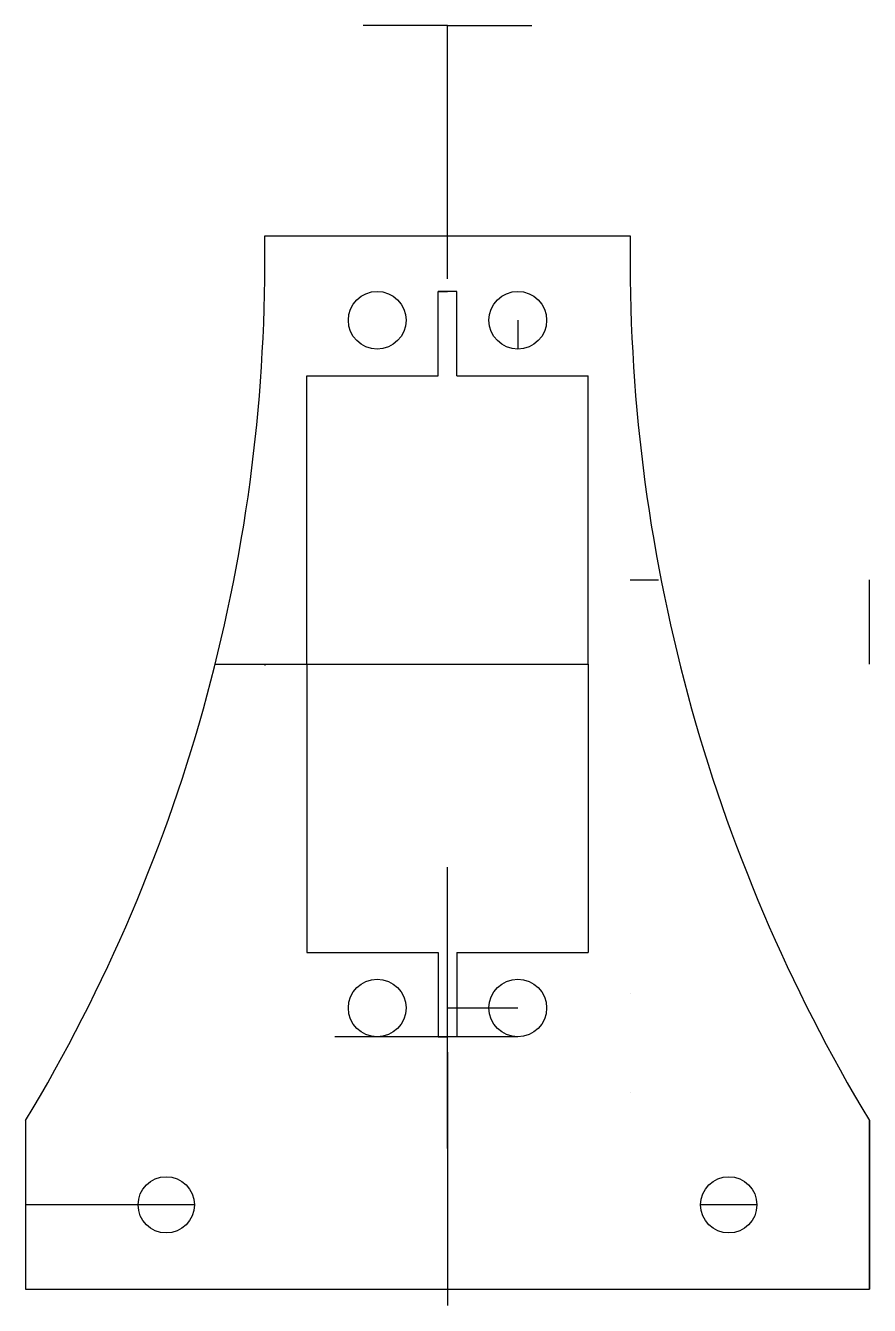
# Model space of a CAD drawing. Header units: millimetres. Extents: x -30 to 30, y -21.2 to 69.9.
import ezdxf

# ---------------------------------------------------------------- set-up
doc = ezdxf.new("R2010")
doc.units = ezdxf.units.MM
doc.layers.get('0').update_dxf_attribs({"linetype": 'CONTINUOUS'})

msp = doc.modelspace()

# ---------------------------------------------------------------- linework, layer by layer
for p, q in [((0, 69.85), (-6, 69.85)), ((0, 69.85), (6, 69.85)), ((0, 51.85), (0, 69.85)), ((-13, 54.9), (-8, 54.9)), ((-8, 54.9), (8, 54.9)), ((8, 54.9), (13, 54.9)), ((-4.999, 50.95), (-5.001, 50.95)), ((-0.66, 44.95), (-0.66, 50.95)), ((-0.66, 50.95), (0, 50.95)), ((0.66, 50.95), (-0.66, 50.95)), ((0.66, 50.95), (0, 50.95)), ((0.66, 44.95), (0.66, 50.95)), ((5, 50.95), (4.999, 50.95)), ((5, 48.9), (5, 46.85)), ((-10, 24.45), (-10, 44.95)), ((-10, 44.95), (-0.66, 44.95)), ((0.66, 44.95), (10, 44.95)), ((10, 24.45), (10, 44.95)), ((13, 30.45), (14.999, 30.45)), ((30, 24.45), (30, 30.45)), ((-16.516, 24.45), (10, 24.45)), ((-13, 24.45), (-13, 24.35)), ((-10, 24.45), (-10, 3.95)), ((10, 24.45), (10, 3.95)), ((0, -10), (0, 10)), ((-10, 3.95), (-0.66, 3.95)), ((-0.66, 3.95), (-0.66, -2.05)), ((0.66, 3.95), (0.66, -2.05)), ((0.66, 3.95), (10, 3.95)), ((13, 1), (13, 1)), ((0, 0), (5, 0)), ((0, -2.05), (0, 0)), ((5, -2.05), (-8, -2.05)), ((-0.66, -2.05), (0, -2.05)), ((0.66, -2.05), (0, -2.05)), ((0, -3.15), (0, -21.15)), ((13, -6), (13, -6)), ((-30, -8), (-30, -20)), ((-30, -8), (-30, -20)), ((30, -8), (30, -20)), ((30, -20), (30, -8)), ((-18, -14), (-30, -14)), ((22, -14), (18, -14)), ((-30, -20), (30, -20))]:
    msp.add_line(p, q)
for centre, radius in [((-5, 48.9), 2.05), ((5, 48.9), 2.05), ((-5, 0), 2.05), ((5, 0), 2.05), ((-20, -14), 2), ((20, -14), 2)]:
    msp.add_circle(centre, radius)
for centre, start, end in [((-131.348, 53.139), -31.1007, 0.85268), ((131.348, 53.139), 179.14731, 211.1007)]:
    msp.add_arc(centre, 118.361, start, end)

doc.saveas('drawing.dxf')
